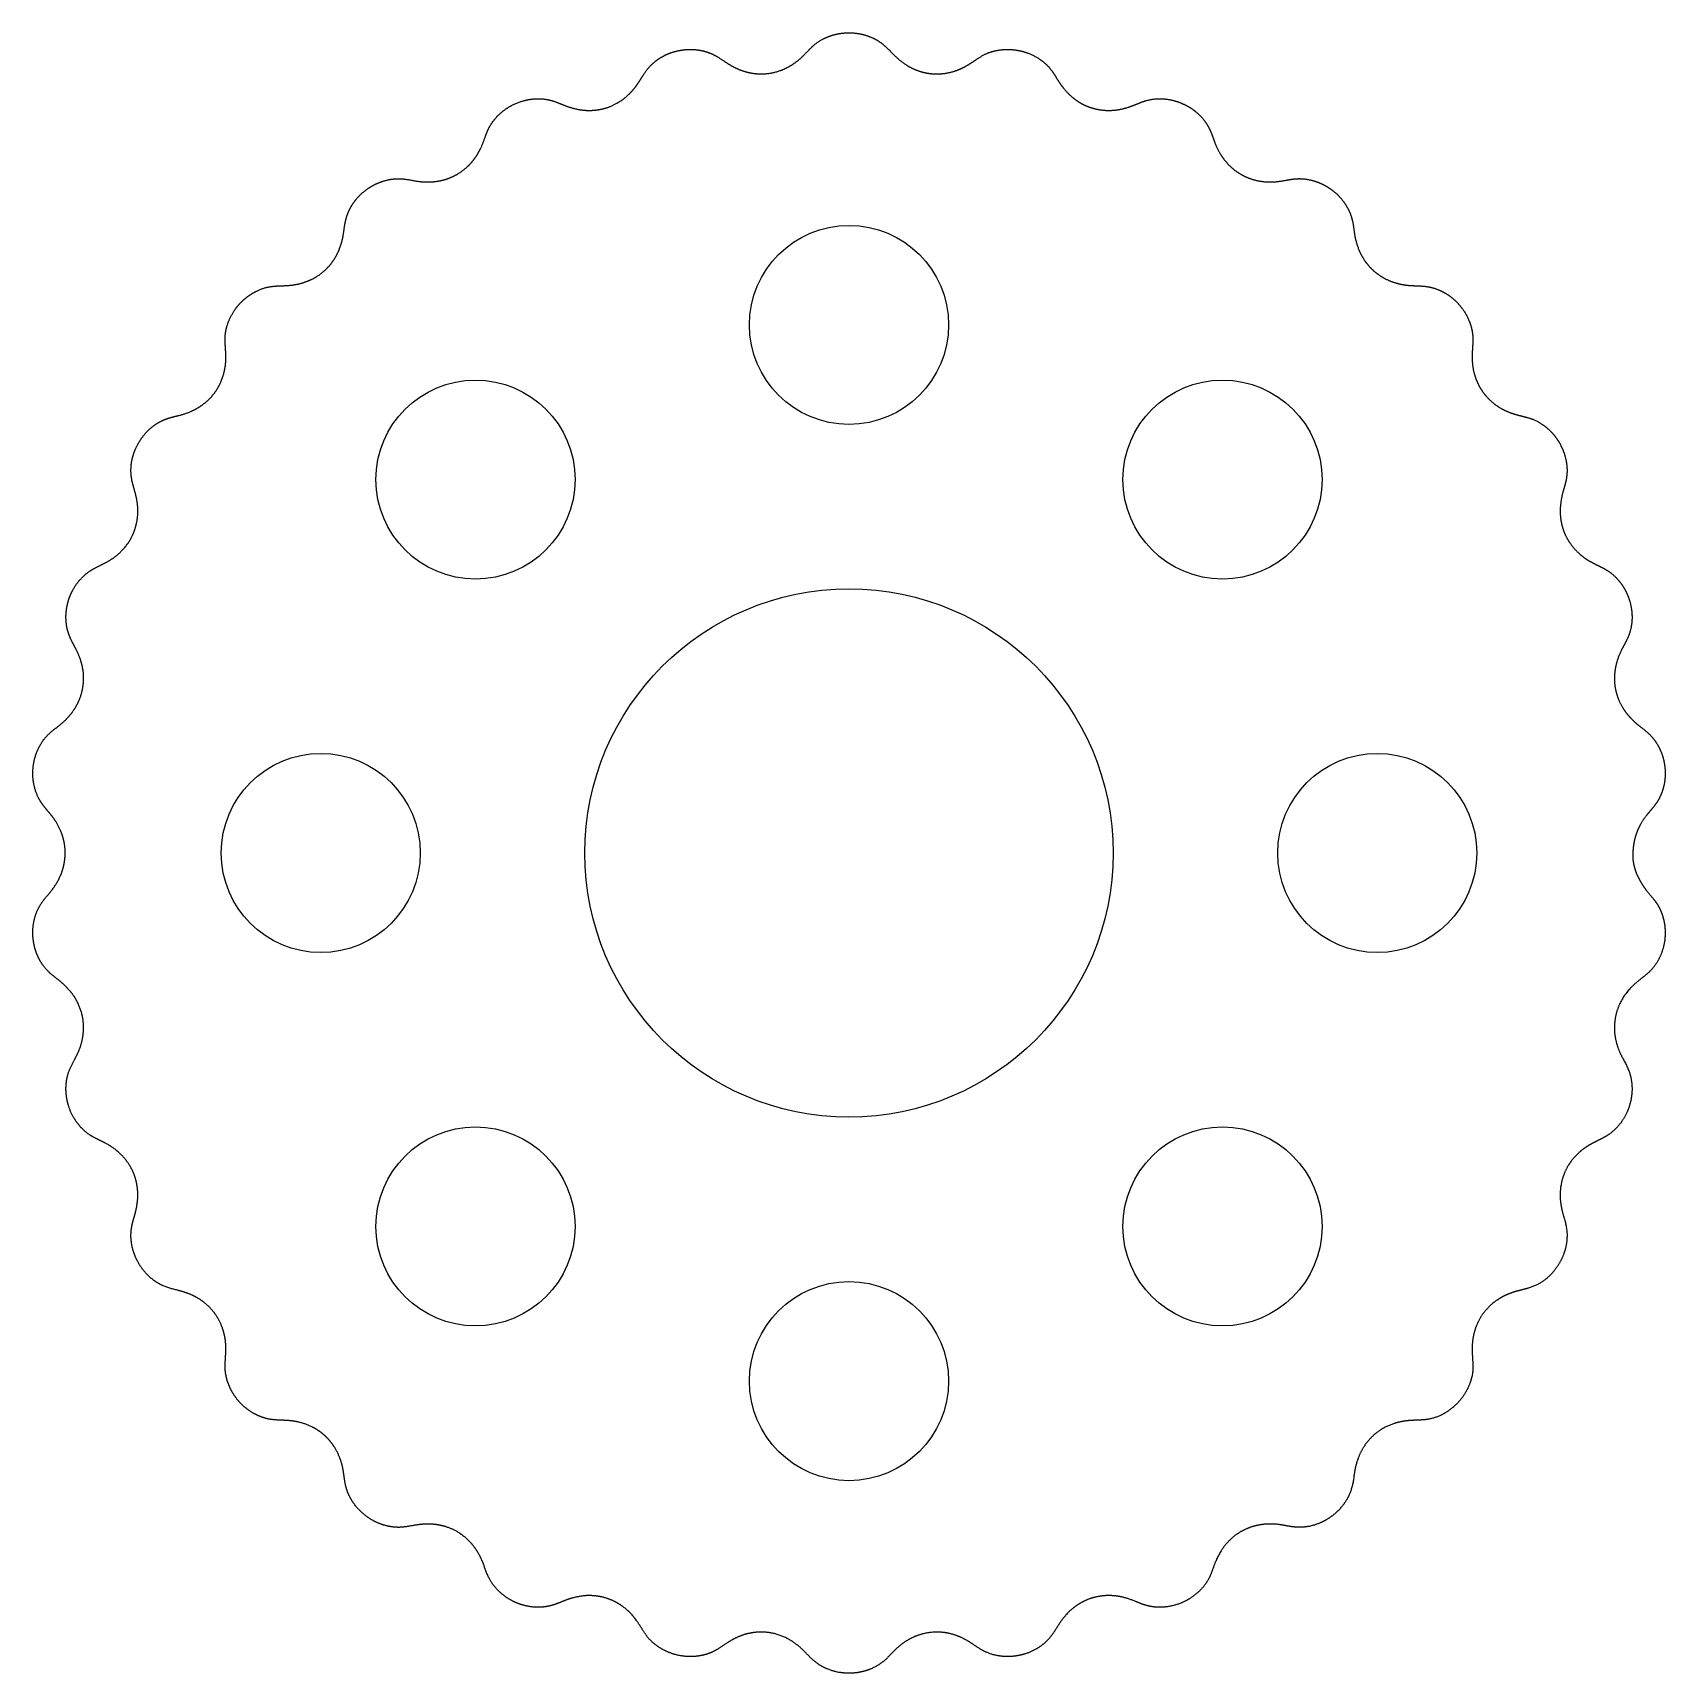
# Model space of a CAD drawing. Header units: millimetres. Extents: x -40.2 to 40.2, y -40.4 to 40.4.
import ezdxf

# ---------------------------------------------------------------- set-up
doc = ezdxf.new("R2010")
doc.units = ezdxf.units.MM

msp = doc.modelspace()

# ---------------------------------------------------------------- linework, layer by layer
for centre, radius in [((0, 26, 4), 4.9), ((-18.385, 18.385, 4), 4.9), ((18.385, 18.385, 4), 4.9), ((0, 0, 4), 13), ((-26, 0, 4), 4.9), ((26, 0, 4), 4.9), ((-18.385, -18.385, 4), 4.9), ((18.385, -18.385, 4), 4.9), ((0, -26, 4), 4.9)]:
    msp.add_circle(centre, radius)
msp.add_open_spline([(38.58, 0, 4), (38.593, 0.252, 4), (38.619, 0.499, 4), (38.665, 0.739, 4), (38.733, 0.972, 4), (38.826, 1.195, 4), (38.941, 1.409, 4), (39.076, 1.613, 4), (39.427, 2.087, 4), (39.693, 2.323, 4), (39.905, 2.603, 4), (40.049, 2.927, 4), (40.144, 3.27, 4), (40.196, 3.619, 4), (40.195, 3.972, 4), (40.094, 4.682, 4), (39.998, 5.074, 4), (39.796, 5.39, 4), (39.615, 5.761, 4), (39.335, 6.028, 4), (38.928, 6.142, 4), (38.676, 6.435, 4), (38.25, 6.89, 4), (38.104, 7.087, 4), (37.975, 7.299, 4), (37.868, 7.522, 4), (37.783, 7.755, 4), (37.723, 7.995, 4), (37.688, 8.239, 4), (37.661, 8.837, 4), (37.715, 9.182, 4), (37.779, 9.536, 4), (37.904, 9.864, 4), (38.103, 10.153, 4), (38.31, 10.438, 4), (38.428, 10.766, 4), (38.568, 11.484, 4), (38.575, 11.87, 4), (38.523, 12.255, 4), (38.412, 12.629, 4), (38.247, 12.983, 4), (38.032, 13.307, 4), (37.767, 13.589, 4), (37.293, 13.943, 4), (37.111, 14.042, 4), (36.921, 14.127, 4), (36.73, 14.212, 4), (36.543, 14.304, 4), (36.364, 14.41, 4), (36.193, 14.53, 4), (35.763, 14.885, 4), (35.524, 15.147, 4), (35.318, 15.438, 4), (35.157, 15.757, 4), (35.052, 16.098, 4), (34.997, 16.451, 4), (34.983, 16.804, 4), (35.072, 17.527, 4), (35.103, 17.912, 4), (35.366, 18.244, 4), (35.436, 18.624, 4), (35.364, 19.031, 4), (35.341, 19.405, 4), (35.189, 19.779, 4), (34.9, 20.323, 4), (34.765, 20.526, 4), (34.611, 20.716, 4), (34.438, 20.889, 4), (34.249, 21.045, 4), (34.043, 21.179, 4), (33.825, 21.289, 4), (33.272, 21.493, 4), (32.923, 21.542, 4), (32.583, 21.619, 4), (32.258, 21.749, 4), (31.949, 21.926, 4), (31.664, 22.143, 4), (31.416, 22.396, 4), (30.99, 22.986, 4), (30.799, 23.338, 4), (30.707, 23.715, 4), (30.617, 24.104, 4), (30.61, 24.487, 4), (30.72, 24.862, 4), (30.742, 25.246, 4), (30.646, 25.865, 4), (30.582, 26.1, 4), (30.493, 26.328, 4), (30.381, 26.546, 4), (30.248, 26.752, 4), (30.097, 26.944, 4), (29.928, 27.12, 4), (29.458, 27.533, 4), (29.121, 27.701, 4), (28.768, 27.915, 4), (28.385, 27.984, 4), (27.989, 27.914, 4), (27.607, 27.878, 4), (27.233, 27.971, 4), (26.497, 28.191, 4), (26.15, 28.367, 4), (25.813, 28.58, 4), (25.54, 28.861, 4), (25.313, 29.186, 4), (25.116, 29.528, 4), (25.002, 29.898, 4), (24.874, 30.472, 4), (24.852, 30.678, 4), (24.833, 30.886, 4), (24.804, 31.093, 4), (24.755, 31.296, 4), (24.683, 31.493, 4), (24.589, 31.682, 4), (24.303, 32.156, 4), (24.079, 32.425, 4), (23.819, 32.661, 4), (23.527, 32.861, 4), (23.212, 33.02, 4), (22.877, 33.133, 4), (22.532, 33.193, 4), (21.802, 33.203, 4), (21.427, 33.111, 4), (21.06, 32.994, 4), (20.677, 32.973, 4), (20.282, 33.022, 4), (19.899, 33.099, 4), (19.534, 33.258, 4), (19.032, 33.571, 4), (18.864, 33.698, 4), (18.706, 33.84, 4), (18.561, 33.994, 4), (18.43, 34.16, 4), (18.313, 34.335, 4), (18.211, 34.517, 4), (17.966, 35.013, 4), (17.88, 35.353, 4), (17.781, 35.692, 4), (17.615, 36.001, 4), (17.379, 36.269, 4), (17.102, 36.501, 4), (16.821, 36.703, 4), (16.171, 37.007, 4), (15.789, 37.156, 4), (15.42, 37.15, 4), (15.009, 37.203, 4), (14.623, 37.152, 4), (14.301, 36.894, 4), (13.941, 36.766, 4), (13.341, 36.6, 4), (13.099, 36.557, 4), (12.854, 36.536, 4), (12.606, 36.539, 4), (12.36, 36.566, 4), (12.118, 36.617, 4), (11.884, 36.692, 4), (11.339, 36.932, 4), (11.046, 37.127, 4), (10.763, 37.352, 4), (10.523, 37.611, 4), (10.342, 37.908, 4), (10.192, 38.223, 4), (10.011, 38.521, 4), (9.493, 39.038, 4), (9.177, 39.26, 4), (8.826, 39.429, 4), (8.453, 39.544, 4), (8.068, 39.603, 4), (7.679, 39.603, 4), (7.298, 39.542, 4), (6.702, 39.342, 4), (6.491, 39.226, 4), (6.291, 39.086, 4), (6.095, 38.941, 4), (5.894, 38.803, 4), (5.684, 38.682, 4), (5.463, 38.582, 4), (4.899, 38.394, 4), (4.551, 38.328, 4), (4.194, 38.307, 4), (3.84, 38.341, 4), (3.494, 38.432, 4), (3.164, 38.571, 4), (2.858, 38.745, 4), (2.288, 39.197, 4), (1.987, 39.435, 4), (1.823, 39.824, 4), (1.507, 40.048, 4), (1.109, 40.174, 4), (0.78, 40.342, 4), (0.372, 40.375, 4), (-0.243, 40.38, 4), (-0.485, 40.357, 4), (-0.725, 40.31, 4), (-0.96, 40.239, 4), (-1.186, 40.145, 4), (-1.401, 40.026, 4), (-1.6, 39.884, 4), (-2.037, 39.491, 4), (-2.256, 39.214, 4), (-2.501, 38.966, 4), (-2.785, 38.759, 4), (-3.099, 38.59, 4), (-3.432, 38.461, 4), (-3.779, 38.385, 4), (-4.506, 38.338, 4), (-4.907, 38.357, 4), (-5.271, 38.487, 4), (-5.652, 38.604, 4), (-5.98, 38.801, 4), (-6.235, 39.11, 4), (-6.576, 39.288, 4), (-7.166, 39.496, 4), (-7.404, 39.55, 4), (-7.647, 39.579, 4), (-7.892, 39.583, 4), (-8.137, 39.563, 4), (-8.377, 39.519, 4), (-8.612, 39.454, 4), (-9.202, 39.235, 4), (-9.495, 39.007, 4), (-9.878, 38.819, 4), (-10.086, 38.49, 4), (-10.197, 38.095, 4), (-10.408, 37.783, 4), (-10.662, 37.497, 4), (-11.244, 36.99, 4), (-11.575, 36.787, 4), (-11.935, 36.615, 4), (-12.317, 36.534, 4), (-12.713, 36.512, 4), (-13.105, 36.521, 4), (-13.48, 36.623, 4), (-14.037, 36.813, 4), (-14.227, 36.899, 4), (-14.417, 36.984, 4), (-14.613, 37.057, 4), (-14.816, 37.107, 4), (-15.025, 37.134, 4), (-15.236, 37.138, 4), (-15.788, 37.11, 4), (-16.131, 37.039, 4), (-16.462, 36.921, 4), (-16.776, 36.759, 4), (-17.065, 36.555, 4), (-17.322, 36.313, 4), (-17.537, 36.035, 4), (-17.87, 35.426, 4), (-17.957, 35.086, 4), (-18.058, 34.753, 4), (-18.206, 34.439, 4), (-18.405, 34.144, 4), (-18.644, 33.875, 4), (-18.914, 33.644, 4), (-19.417, 33.33, 4), (-19.64, 33.222, 4), (-19.872, 33.136, 4), (-20.112, 33.074, 4), (-20.356, 33.036, 4), (-20.602, 33.022, 4), (-20.846, 33.029, 4), (-21.463, 33.087, 4), (-21.836, 33.201, 4), (-22.219, 33.287, 4), (-22.606, 33.225, 4), (-22.985, 33.098, 4), (-23.342, 32.972, 4), (-23.669, 32.74, 4), (-24.242, 32.246, 4), (-24.46, 31.939, 4), (-24.705, 31.61, 4), (-24.85, 31.247, 4), (-24.847, 30.853, 4), (-24.823, 30.459, 4), (-24.947, 30.098, 4), (-25.157, 29.543, 4), (-25.25, 29.354, 4), (-25.359, 29.172, 4), (-25.483, 29, 4), (-25.62, 28.839, 4), (-25.771, 28.691, 4), (-25.935, 28.558, 4), (-26.398, 28.24, 4), (-26.719, 28.1, 4), (-27.057, 27.972, 4), (-27.402, 27.904, 4), (-27.751, 27.915, 4), (-28.1, 27.949, 4), (-28.446, 27.916, 4), (-29.146, 27.701, 4), (-29.49, 27.526, 4), (-29.805, 27.297, 4), (-30.082, 27.023, 4), (-30.316, 26.711, 4), (-30.5, 26.368, 4), (-30.626, 26.002, 4), (-30.725, 25.383, 4), (-30.72, 25.141, 4), (-30.694, 24.9, 4), (-30.667, 24.657, 4), (-30.653, 24.414, 4), (-30.661, 24.171, 4), (-30.695, 23.929, 4), (-30.832, 23.351, 4), (-30.958, 23.019, 4), (-31.129, 22.707, 4), (-31.348, 22.425, 4), (-31.608, 22.179, 4), (-31.898, 21.972, 4), (-32.208, 21.804, 4), (-32.889, 21.55, 4), (-33.256, 21.441, 4), (-33.667, 21.462, 4), (-34.01, 21.275, 4), (-34.311, 20.992, 4), (-34.614, 20.779, 4), (-34.835, 20.434, 4), (-35.129, 19.895, 4), (-35.223, 19.67, 4), (-35.296, 19.437, 4), (-35.344, 19.196, 4), (-35.366, 18.952, 4), (-35.361, 18.707, 4), (-35.328, 18.465, 4), (-35.179, 17.86, 4), (-35.037, 17.498, 4), (-34.959, 17.121, 4), (-34.95, 16.731, 4), (-34.993, 16.338, 4), (-35.09, 15.956, 4), (-35.258, 15.602, 4), (-35.683, 14.957, 4), (-35.96, 14.689, 4), (-36.246, 14.418, 4), (-36.58, 14.229, 4), (-36.965, 14.13, 4), (-37.332, 14.004, 4), (-37.607, 13.723, 4), (-38.024, 13.256, 4), (-38.163, 13.056, 4), (-38.282, 12.842, 4), (-38.38, 12.617, 4), (-38.455, 12.384, 4), (-38.508, 12.146, 4), (-38.537, 11.904, 4), (-38.55, 11.274, 4), (-38.482, 10.903, 4), (-38.419, 10.505, 4), (-38.13, 10.214, 4), (-37.867, 9.915, 4), (-37.825, 9.512, 4), (-37.696, 9.159, 4), (-37.662, 8.382, 4), (-37.689, 7.987, 4), (-37.799, 7.613, 4), (-37.963, 7.25, 4), (-38.171, 6.914, 4), (-38.431, 6.629, 4), (-38.733, 6.388, 4), (-39.356, 5.901, 4), (-39.703, 5.647, 4), (-39.894, 5.245, 4), (-40.102, 4.891, 4), (-40.181, 4.45, 4), (-40.227, 4.038, 4), (-40.189, 3.614, 4), (-40.029, 3.014, 4), (-39.959, 2.814, 4), (-39.87, 2.624, 4), (-39.759, 2.447, 4), (-39.629, 2.283, 4), (-39.489, 2.128, 4), (-39.349, 1.974, 4), (-39.078, 1.615, 4), (-38.944, 1.412, 4), (-38.827, 1.197, 4), (-38.73, 0.97, 4), (-38.656, 0.733, 4), (-38.606, 0.49, 4), (-38.581, 0.244, 4), (-38.581, -0.244, 4), (-38.606, -0.49, 4), (-38.656, -0.733, 4), (-38.73, -0.97, 4), (-38.827, -1.197, 4), (-38.944, -1.412, 4), (-39.078, -1.615, 4), (-39.426, -2.086, 4), (-39.693, -2.323, 4), (-39.905, -2.603, 4), (-40.049, -2.927, 4), (-40.144, -3.27, 4), (-40.196, -3.619, 4), (-40.195, -3.972, 4), (-40.094, -4.682, 4), (-39.998, -5.074, 4), (-39.796, -5.39, 4), (-39.615, -5.761, 4), (-39.335, -6.028, 4), (-38.928, -6.142, 4), (-38.676, -6.435, 4), (-38.25, -6.89, 4), (-38.104, -7.087, 4), (-37.975, -7.299, 4), (-37.868, -7.522, 4), (-37.783, -7.755, 4), (-37.723, -7.995, 4), (-37.688, -8.239, 4), (-37.661, -8.837, 4), (-37.715, -9.182, 4), (-37.779, -9.536, 4), (-37.904, -9.864, 4), (-38.103, -10.153, 4), (-38.31, -10.438, 4), (-38.428, -10.766, 4), (-38.568, -11.484, 4), (-38.575, -11.87, 4), (-38.523, -12.255, 4), (-38.412, -12.629, 4), (-38.247, -12.983, 4), (-38.032, -13.307, 4), (-37.767, -13.589, 4), (-37.293, -13.943, 4), (-37.111, -14.042, 4), (-36.921, -14.127, 4), (-36.73, -14.212, 4), (-36.543, -14.304, 4), (-36.364, -14.41, 4), (-36.193, -14.53, 4), (-35.763, -14.885, 4), (-35.524, -15.147, 4), (-35.318, -15.438, 4), (-35.157, -15.757, 4), (-35.052, -16.098, 4), (-34.997, -16.451, 4), (-34.983, -16.804, 4), (-35.072, -17.527, 4), (-35.103, -17.912, 4), (-35.366, -18.244, 4), (-35.436, -18.624, 4), (-35.364, -19.031, 4), (-35.341, -19.405, 4), (-35.189, -19.779, 4), (-34.9, -20.323, 4), (-34.765, -20.526, 4), (-34.611, -20.716, 4), (-34.438, -20.889, 4), (-34.249, -21.045, 4), (-34.043, -21.179, 4), (-33.825, -21.289, 4), (-33.272, -21.493, 4), (-32.923, -21.542, 4), (-32.583, -21.619, 4), (-32.258, -21.749, 4), (-31.949, -21.926, 4), (-31.664, -22.143, 4), (-31.416, -22.396, 4), (-30.99, -22.986, 4), (-30.799, -23.338, 4), (-30.707, -23.715, 4), (-30.617, -24.104, 4), (-30.61, -24.487, 4), (-30.72, -24.862, 4), (-30.742, -25.246, 4), (-30.646, -25.865, 4), (-30.582, -26.1, 4), (-30.493, -26.328, 4), (-30.381, -26.546, 4), (-30.248, -26.752, 4), (-30.097, -26.944, 4), (-29.928, -27.12, 4), (-29.458, -27.533, 4), (-29.121, -27.701, 4), (-28.768, -27.915, 4), (-28.385, -27.984, 4), (-27.989, -27.914, 4), (-27.607, -27.878, 4), (-27.233, -27.971, 4), (-26.497, -28.191, 4), (-26.15, -28.367, 4), (-25.813, -28.58, 4), (-25.54, -28.861, 4), (-25.313, -29.186, 4), (-25.116, -29.528, 4), (-25.002, -29.898, 4), (-24.874, -30.472, 4), (-24.852, -30.678, 4), (-24.833, -30.886, 4), (-24.804, -31.093, 4), (-24.755, -31.296, 4), (-24.683, -31.493, 4), (-24.589, -31.682, 4), (-24.303, -32.156, 4), (-24.079, -32.425, 4), (-23.819, -32.661, 4), (-23.527, -32.861, 4), (-23.212, -33.02, 4), (-22.877, -33.133, 4), (-22.532, -33.193, 4), (-21.802, -33.203, 4), (-21.427, -33.111, 4), (-21.06, -32.994, 4), (-20.677, -32.973, 4), (-20.282, -33.022, 4), (-19.899, -33.099, 4), (-19.534, -33.258, 4), (-19.003, -33.589, 4), (-18.808, -33.741, 4), (-18.627, -33.912, 4), (-18.466, -34.099, 4), (-18.325, -34.301, 4), (-18.204, -34.513, 4), (-18.101, -34.734, 4), (-17.881, -35.276, 4), (-17.803, -35.625, 4), (-17.648, -35.94, 4), (-17.425, -36.218, 4), (-17.169, -36.464, 4), (-16.89, -36.675, 4), (-16.575, -36.839, 4), (-15.9, -37.09, 4), (-15.515, -37.172, 4), (-15.13, -37.173, 4), (-14.725, -37.171, 4), (-14.367, -37.023, 4), (-14.061, -36.744, 4), (-13.677, -36.685, 4), (-13.099, -36.566, 4), (-12.89, -36.546, 4), (-12.678, -36.543, 4), (-12.467, -36.557, 4), (-12.258, -36.589, 4), (-12.052, -36.639, 4), (-11.852, -36.706, 4), (-11.339, -36.932, 4), (-11.046, -37.127, 4), (-10.763, -37.352, 4), (-10.523, -37.611, 4), (-10.342, -37.908, 4), (-10.192, -38.223, 4), (-10.011, -38.521, 4), (-9.493, -39.038, 4), (-9.177, -39.26, 4), (-8.826, -39.429, 4), (-8.453, -39.544, 4), (-8.068, -39.603, 4), (-7.679, -39.603, 4), (-7.298, -39.542, 4), (-6.702, -39.342, 4), (-6.491, -39.226, 4), (-6.291, -39.086, 4), (-6.095, -38.941, 4), (-5.894, -38.803, 4), (-5.684, -38.682, 4), (-5.463, -38.582, 4), (-4.899, -38.394, 4), (-4.551, -38.328, 4), (-4.194, -38.307, 4), (-3.84, -38.341, 4), (-3.494, -38.432, 4), (-3.164, -38.571, 4), (-2.858, -38.745, 4), (-2.288, -39.197, 4), (-1.987, -39.435, 4), (-1.823, -39.824, 4), (-1.507, -40.048, 4), (-1.109, -40.174, 4), (-0.78, -40.342, 4), (-0.372, -40.375, 4), (0.243, -40.38, 4), (0.485, -40.357, 4), (0.725, -40.31, 4), (0.96, -40.239, 4), (1.186, -40.145, 4), (1.401, -40.026, 4), (1.6, -39.884, 4), (2.037, -39.491, 4), (2.256, -39.214, 4), (2.501, -38.966, 4), (2.785, -38.759, 4), (3.099, -38.59, 4), (3.432, -38.461, 4), (3.779, -38.385, 4), (4.506, -38.338, 4), (4.907, -38.357, 4), (5.271, -38.487, 4), (5.652, -38.604, 4), (5.98, -38.801, 4), (6.235, -39.11, 4), (6.576, -39.288, 4), (7.166, -39.496, 4), (7.404, -39.55, 4), (7.647, -39.579, 4), (7.892, -39.583, 4), (8.137, -39.563, 4), (8.377, -39.519, 4), (8.612, -39.454, 4), (9.202, -39.235, 4), (9.495, -39.007, 4), (9.878, -38.819, 4), (10.086, -38.49, 4), (10.197, -38.095, 4), (10.408, -37.783, 4), (10.662, -37.497, 4), (11.244, -36.99, 4), (11.575, -36.787, 4), (11.935, -36.615, 4), (12.317, -36.534, 4), (12.713, -36.512, 4), (13.105, -36.521, 4), (13.48, -36.623, 4), (14.037, -36.813, 4), (14.227, -36.899, 4), (14.417, -36.984, 4), (14.613, -37.057, 4), (14.816, -37.107, 4), (15.025, -37.134, 4), (15.236, -37.138, 4), (15.788, -37.11, 4), (16.131, -37.039, 4), (16.462, -36.921, 4), (16.776, -36.759, 4), (17.065, -36.555, 4), (17.322, -36.313, 4), (17.537, -36.035, 4), (17.87, -35.426, 4), (17.957, -35.086, 4), (18.058, -34.753, 4), (18.206, -34.439, 4), (18.405, -34.144, 4), (18.644, -33.875, 4), (18.914, -33.644, 4), (19.417, -33.33, 4), (19.64, -33.222, 4), (19.872, -33.136, 4), (20.112, -33.074, 4), (20.356, -33.036, 4), (20.602, -33.022, 4), (20.846, -33.029, 4), (21.463, -33.087, 4), (21.836, -33.201, 4), (22.219, -33.287, 4), (22.606, -33.225, 4), (22.985, -33.098, 4), (23.342, -32.972, 4), (23.669, -32.74, 4), (24.242, -32.246, 4), (24.46, -31.939, 4), (24.705, -31.61, 4), (24.85, -31.247, 4), (24.847, -30.853, 4), (24.823, -30.459, 4), (24.947, -30.098, 4), (25.157, -29.543, 4), (25.25, -29.354, 4), (25.359, -29.172, 4), (25.483, -29, 4), (25.62, -28.839, 4), (25.771, -28.691, 4), (25.935, -28.558, 4), (26.398, -28.24, 4), (26.719, -28.1, 4), (27.057, -27.972, 4), (27.402, -27.904, 4), (27.751, -27.915, 4), (28.1, -27.949, 4), (28.446, -27.916, 4), (29.146, -27.701, 4), (29.49, -27.526, 4), (29.805, -27.297, 4), (30.082, -27.023, 4), (30.316, -26.711, 4), (30.5, -26.368, 4), (30.626, -26.002, 4), (30.725, -25.383, 4), (30.72, -25.141, 4), (30.694, -24.9, 4), (30.667, -24.657, 4), (30.653, -24.414, 4), (30.661, -24.171, 4), (30.695, -23.929, 4), (30.832, -23.351, 4), (30.958, -23.019, 4), (31.129, -22.707, 4), (31.348, -22.425, 4), (31.608, -22.179, 4), (31.898, -21.972, 4), (32.208, -21.804, 4), (32.889, -21.55, 4), (33.256, -21.441, 4), (33.667, -21.462, 4), (34.01, -21.275, 4), (34.311, -20.992, 4), (34.614, -20.779, 4), (34.835, -20.434, 4), (35.129, -19.895, 4), (35.223, -19.67, 4), (35.296, -19.437, 4), (35.344, -19.196, 4), (35.366, -18.952, 4), (35.361, -18.707, 4), (35.328, -18.465, 4), (35.179, -17.86, 4), (35.037, -17.498, 4), (34.959, -17.121, 4), (34.95, -16.731, 4), (34.993, -16.338, 4), (35.09, -15.956, 4), (35.258, -15.602, 4), (35.683, -14.957, 4), (35.96, -14.689, 4), (36.246, -14.418, 4), (36.58, -14.229, 4), (36.965, -14.13, 4), (37.332, -14.004, 4), (37.607, -13.723, 4), (38.024, -13.256, 4), (38.163, -13.056, 4), (38.282, -12.842, 4), (38.38, -12.617, 4), (38.455, -12.384, 4), (38.508, -12.146, 4), (38.537, -11.904, 4), (38.55, -11.274, 4), (38.482, -10.903, 4), (38.419, -10.505, 4), (38.13, -10.214, 4), (37.867, -9.915, 4), (37.825, -9.512, 4), (37.696, -9.159, 4), (37.662, -8.382, 4), (37.689, -7.987, 4), (37.799, -7.613, 4), (37.963, -7.25, 4), (38.171, -6.914, 4), (38.431, -6.629, 4), (38.733, -6.388, 4), (39.356, -5.901, 4), (39.703, -5.647, 4), (39.894, -5.245, 4), (40.102, -4.891, 4), (40.181, -4.45, 4), (40.227, -4.038, 4), (40.189, -3.614, 4), (40.028, -3.014, 4), (39.959, -2.814, 4), (39.87, -2.624, 4), (39.759, -2.447, 4), (39.629, -2.283, 4), (39.489, -2.129, 4), (39.349, -1.974, 4), (39.08, -1.612, 4), (38.946, -1.409, 4), (38.826, -1.198, 4), (38.724, -0.978, 4), (38.644, -0.749, 4), (38.591, -0.511, 4), (38.568, -0.261, 4), (38.58, 0, 4)], degree=8, knots=[0, 0, 0, 0, 0, 0, 0, 0, 0, 0.008048, 0.008048, 0.008048, 0.008048, 0.008048, 0.008048, 0.008048, 0.019435, 0.019435, 0.019435, 0.019435, 0.019435, 0.019435, 0.019435, 0.031941, 0.031941, 0.031941, 0.031941, 0.031941, 0.031941, 0.031941, 0.039877, 0.039877, 0.039877, 0.039877, 0.039877, 0.039877, 0.039877, 0.051187, 0.051187, 0.051187, 0.051187, 0.051187, 0.051187, 0.051187, 0.063508, 0.063508, 0.063508, 0.063508, 0.063508, 0.063508, 0.063508, 0.070214, 0.070214, 0.070214, 0.070214, 0.070214, 0.070214, 0.070214, 0.081394, 0.081394, 0.081394, 0.081394, 0.081394, 0.081394, 0.081394, 0.093701, 0.093701, 0.093701, 0.093701, 0.093701, 0.093701, 0.093701, 0.1016, 0.1016, 0.1016, 0.1016, 0.1016, 0.1016, 0.1016, 0.112858, 0.112858, 0.112858, 0.112858, 0.112858, 0.112858, 0.112858, 0.125278, 0.125278, 0.125278, 0.125278, 0.125278, 0.125278, 0.125278, 0.133151, 0.133151, 0.133151, 0.133151, 0.133151, 0.133151, 0.133151, 0.145398, 0.145398, 0.145398, 0.145398, 0.145398, 0.145398, 0.145398, 0.157444, 0.157444, 0.157444, 0.157444, 0.157444, 0.157444, 0.157444, 0.164041, 0.164041, 0.164041, 0.164041, 0.164041, 0.164041, 0.164041, 0.175052, 0.175052, 0.175052, 0.175052, 0.175052, 0.175052, 0.175052, 0.187139, 0.187139, 0.187139, 0.187139, 0.187139, 0.187139, 0.187139, 0.193783, 0.193783, 0.193783, 0.193783, 0.193783, 0.193783, 0.193783, 0.204723, 0.204723, 0.204723, 0.204723, 0.204723, 0.204723, 0.204723, 0.216816, 0.216816, 0.216816, 0.216816, 0.216816, 0.216816, 0.216816, 0.224624, 0.224624, 0.224624, 0.224624, 0.224624, 0.224624, 0.224624, 0.235722, 0.235722, 0.235722, 0.235722, 0.235722, 0.235722, 0.235722, 0.24791, 0.24791, 0.24791, 0.24791, 0.24791, 0.24791, 0.24791, 0.255651, 0.255651, 0.255651, 0.255651, 0.255651, 0.255651, 0.255651, 0.266702, 0.266702, 0.266702, 0.266702, 0.266702, 0.266702, 0.266702, 0.278782, 0.278782, 0.278782, 0.278782, 0.278782, 0.278782, 0.278782, 0.286531, 0.286531, 0.286531, 0.286531, 0.286531, 0.286531, 0.286531, 0.297573, 0.297573, 0.297573, 0.297573, 0.297573, 0.297573, 0.297573, 0.309767, 0.309767, 0.309767, 0.309767, 0.309767, 0.309767, 0.309767, 0.317458, 0.317458, 0.317458, 0.317458, 0.317458, 0.317458, 0.317458, 0.329431, 0.329431, 0.329431, 0.329431, 0.329431, 0.329431, 0.329431, 0.341189, 0.341189, 0.341189, 0.341189, 0.341189, 0.341189, 0.341189, 0.347596, 0.347596, 0.347596, 0.347596, 0.347596, 0.347596, 0.347596, 0.358291, 0.358291, 0.358291, 0.358291, 0.358291, 0.358291, 0.358291, 0.368949, 0.368949, 0.368949, 0.368949, 0.368949, 0.368949, 0.368949, 0.37646, 0.37646, 0.37646, 0.37646, 0.37646, 0.37646, 0.37646, 0.388072, 0.388072, 0.388072, 0.388072, 0.388072, 0.388072, 0.388072, 0.399581, 0.399581, 0.399581, 0.399581, 0.399581, 0.399581, 0.399581, 0.405815, 0.405815, 0.405815, 0.405815, 0.405815, 0.405815, 0.405815, 0.416157, 0.416157, 0.416157, 0.416157, 0.416157, 0.416157, 0.416157, 0.42747, 0.42747, 0.42747, 0.42747, 0.42747, 0.42747, 0.42747, 0.434654, 0.434654, 0.434654, 0.434654, 0.434654, 0.434654, 0.434654, 0.444907, 0.444907, 0.444907, 0.444907, 0.444907, 0.444907, 0.444907, 0.45604, 0.45604, 0.45604, 0.45604, 0.45604, 0.45604, 0.45604, 0.463184, 0.463184, 0.463184, 0.463184, 0.463184, 0.463184, 0.463184, 0.474368, 0.474368, 0.474368, 0.474368, 0.474368, 0.474368, 0.474368, 0.485683, 0.485683, 0.485683, 0.485683, 0.485683, 0.485683, 0.485683, 0.492726, 0.492726, 0.492726, 0.492726, 0.492726, 0.492726, 0.492726, 0.503882, 0.503882, 0.503882, 0.503882, 0.503882, 0.503882, 0.503882, 0.514905, 0.514905, 0.514905, 0.514905, 0.514905, 0.514905, 0.514905, 0.526929, 0.526929, 0.526929, 0.526929, 0.526929, 0.526929, 0.526929, 0.532938, 0.532938, 0.532938, 0.532938, 0.532938, 0.532938, 0.532938, 0.53995, 0.53995, 0.53995, 0.53995, 0.53995, 0.53995, 0.53995, 0.546962, 0.546962, 0.546962, 0.546962, 0.546962, 0.546962, 0.546962, 0.556852, 0.556852, 0.556852, 0.556852, 0.556852, 0.556852, 0.556852, 0.567716, 0.567716, 0.567716, 0.567716, 0.567716, 0.567716, 0.567716, 0.574609, 0.574609, 0.574609, 0.574609, 0.574609, 0.574609, 0.574609, 0.584434, 0.584434, 0.584434, 0.584434, 0.584434, 0.584434, 0.584434, 0.595137, 0.595137, 0.595137, 0.595137, 0.595137, 0.595137, 0.595137, 0.600962, 0.600962, 0.600962, 0.600962, 0.600962, 0.600962, 0.600962, 0.610674, 0.610674, 0.610674, 0.610674, 0.610674, 0.610674, 0.610674, 0.621365, 0.621365, 0.621365, 0.621365, 0.621365, 0.621365, 0.621365, 0.628226, 0.628226, 0.628226, 0.628226, 0.628226, 0.628226, 0.628226, 0.638005, 0.638005, 0.638005, 0.638005, 0.638005, 0.638005, 0.638005, 0.648794, 0.648794, 0.648794, 0.648794, 0.648794, 0.648794, 0.648794, 0.655634, 0.655634, 0.655634, 0.655634, 0.655634, 0.655634, 0.655634, 0.666272, 0.666272, 0.666272, 0.666272, 0.666272, 0.666272, 0.666272, 0.676736, 0.676736, 0.676736, 0.676736, 0.676736, 0.676736, 0.676736, 0.682467, 0.682467, 0.682467, 0.682467, 0.682467, 0.682467, 0.682467, 0.692032, 0.692032, 0.692032, 0.692032, 0.692032, 0.692032, 0.692032, 0.702532, 0.702532, 0.702532, 0.702532, 0.702532, 0.702532, 0.702532, 0.709264, 0.709264, 0.709264, 0.709264, 0.709264, 0.709264, 0.709264, 0.718777, 0.718777, 0.718777, 0.718777, 0.718777, 0.718777, 0.718777, 0.72919, 0.72919, 0.72919, 0.72919, 0.72919, 0.72919, 0.72919, 0.734822, 0.734822, 0.734822, 0.734822, 0.734822, 0.734822, 0.734822, 0.744155, 0.744155, 0.744155, 0.744155, 0.744155, 0.744155, 0.744155, 0.754405, 0.754405, 0.754405, 0.754405, 0.754405, 0.754405, 0.754405, 0.760914, 0.760914, 0.760914, 0.760914, 0.760914, 0.760914, 0.760914, 0.770209, 0.770209, 0.770209, 0.770209, 0.770209, 0.770209, 0.770209, 0.780367, 0.780367, 0.780367, 0.780367, 0.780367, 0.780367, 0.780367, 0.786884, 0.786884, 0.786884, 0.786884, 0.786884, 0.786884, 0.786884, 0.79617, 0.79617, 0.79617, 0.79617, 0.79617, 0.79617, 0.79617, 0.806424, 0.806424, 0.806424, 0.806424, 0.806424, 0.806424, 0.806424, 0.812892, 0.812892, 0.812892, 0.812892, 0.812892, 0.812892, 0.812892, 0.822961, 0.822961, 0.822961, 0.822961, 0.822961, 0.822961, 0.822961, 0.832849, 0.832849, 0.832849, 0.832849, 0.832849, 0.832849, 0.832849, 0.838237, 0.838237, 0.838237, 0.838237, 0.838237, 0.838237, 0.838237, 0.847231, 0.847231, 0.847231, 0.847231, 0.847231, 0.847231, 0.847231, 0.856194, 0.856194, 0.856194, 0.856194, 0.856194, 0.856194, 0.856194, 0.862511, 0.862511, 0.862511, 0.862511, 0.862511, 0.862511, 0.862511, 0.872276, 0.872276, 0.872276, 0.872276, 0.872276, 0.872276, 0.872276, 0.881955, 0.881955, 0.881955, 0.881955, 0.881955, 0.881955, 0.881955, 0.887197, 0.887197, 0.887197, 0.887197, 0.887197, 0.887197, 0.887197, 0.895894, 0.895894, 0.895894, 0.895894, 0.895894, 0.895894, 0.895894, 0.905408, 0.905408, 0.905408, 0.905408, 0.905408, 0.905408, 0.905408, 0.91145, 0.91145, 0.91145, 0.91145, 0.91145, 0.91145, 0.91145, 0.920072, 0.920072, 0.920072, 0.920072, 0.920072, 0.920072, 0.920072, 0.929435, 0.929435, 0.929435, 0.929435, 0.929435, 0.929435, 0.929435, 0.935442, 0.935442, 0.935442, 0.935442, 0.935442, 0.935442, 0.935442, 0.944848, 0.944848, 0.944848, 0.944848, 0.944848, 0.944848, 0.944848, 0.954363, 0.954363, 0.954363, 0.954363, 0.954363, 0.954363, 0.954363, 0.960286, 0.960286, 0.960286, 0.960286, 0.960286, 0.960286, 0.960286, 0.969668, 0.969668, 0.969668, 0.969668, 0.969668, 0.969668, 0.969668, 0.978938, 0.978938, 0.978938, 0.978938, 0.978938, 0.978938, 0.978938, 0.98905, 0.98905, 0.98905, 0.98905, 0.98905, 0.98905, 0.98905, 0.994104, 0.994104, 0.994104, 0.994104, 0.994104, 0.994104, 0.994104, 1, 1, 1, 1, 1, 1, 1, 1, 1])

doc.saveas('drawing.dxf')
